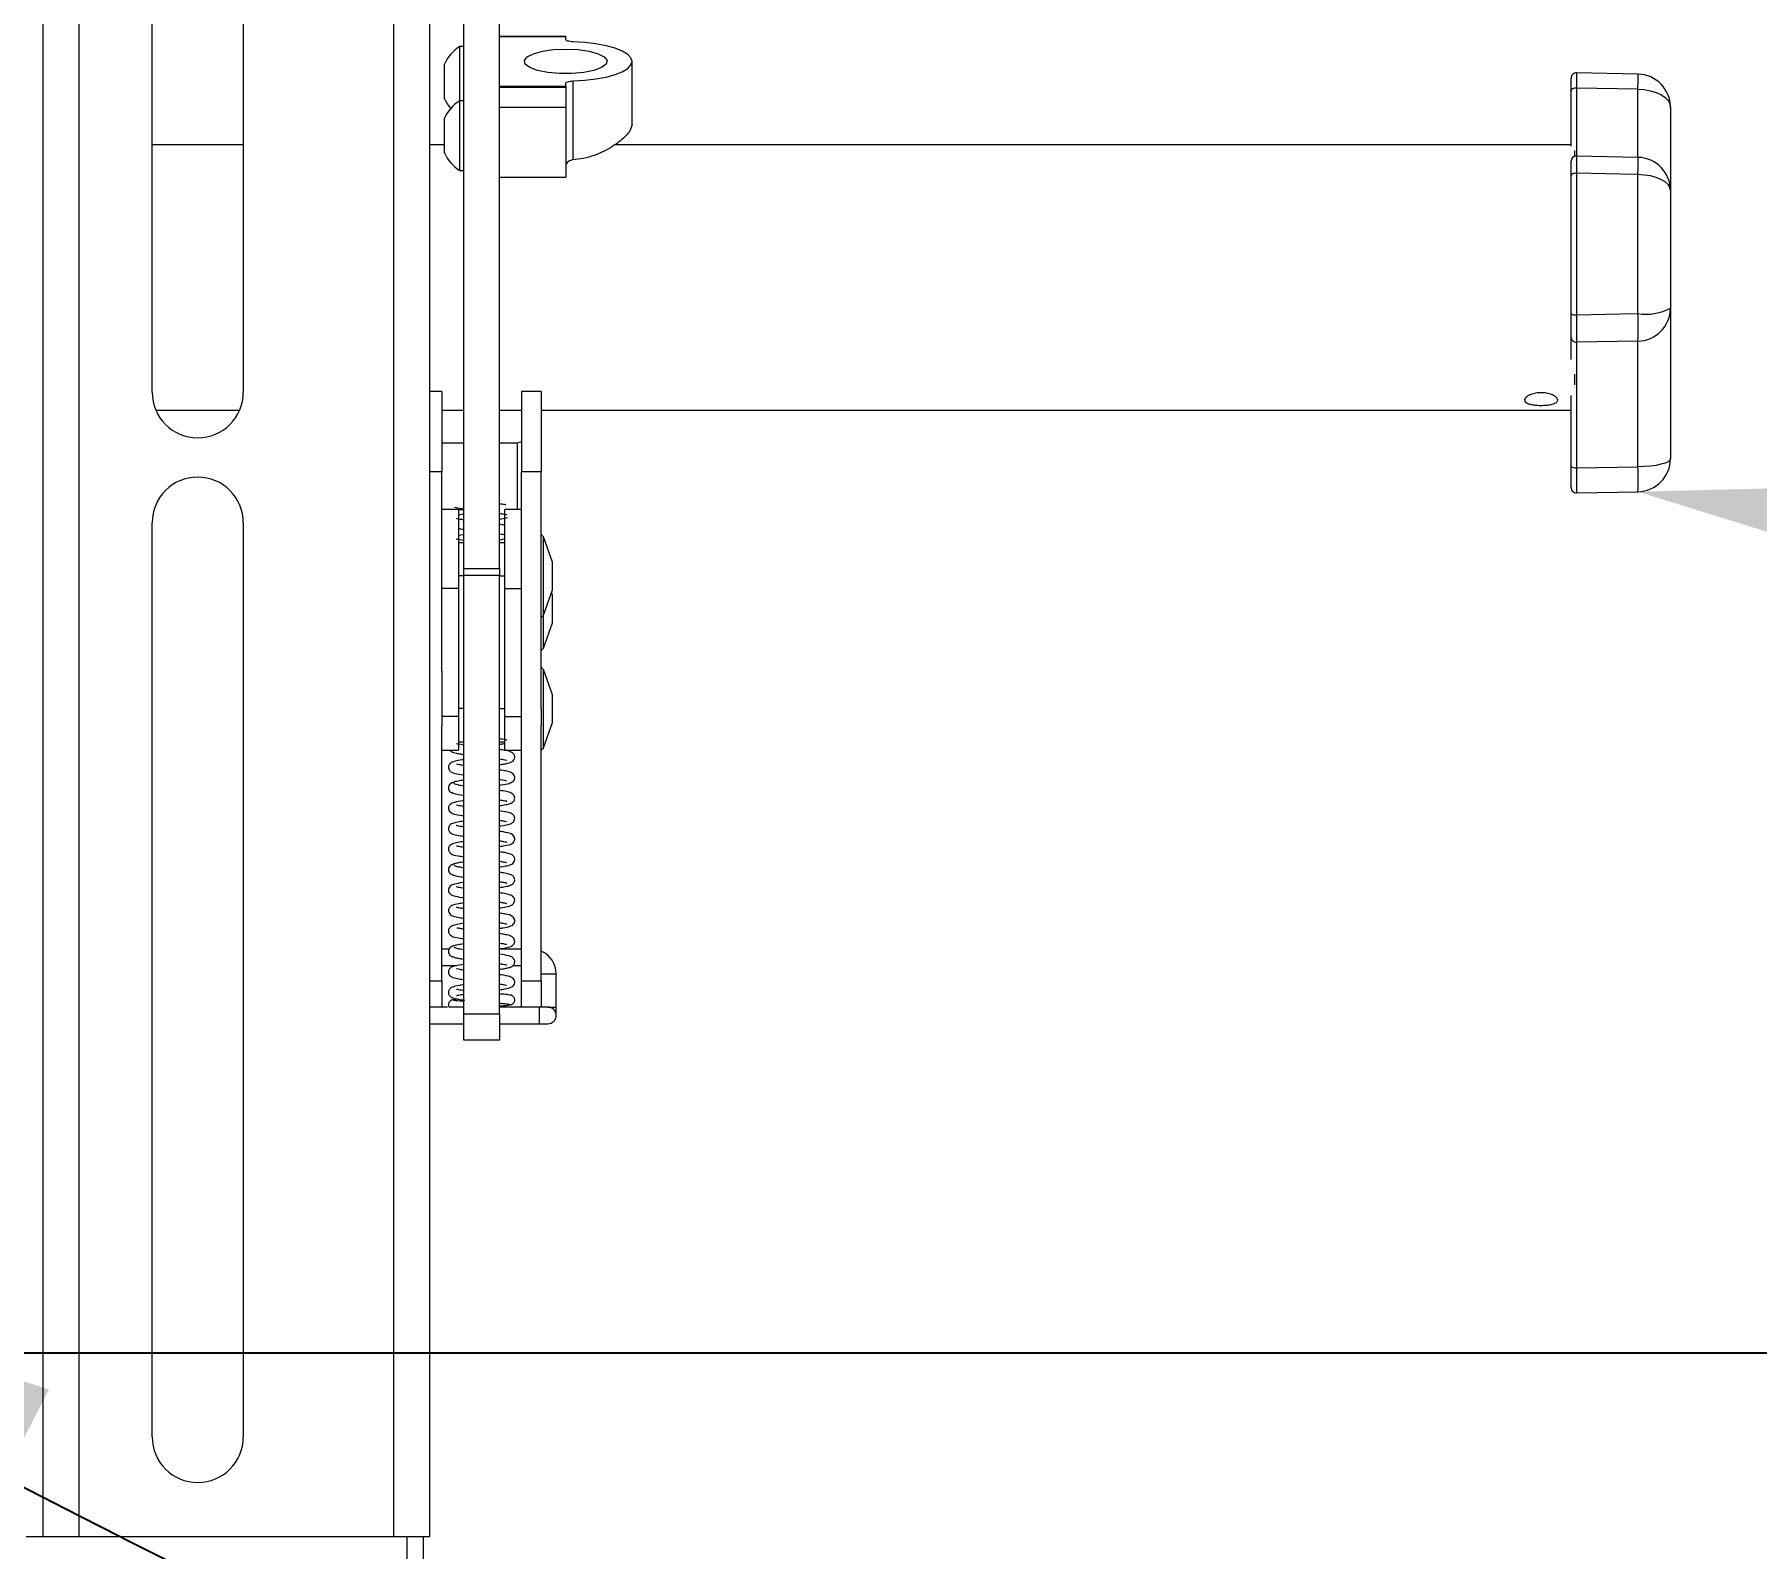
# Model space of a CAD drawing. Extents: x -382 to 1420, y -377 to 265.
# Drawn here: x 230.81 to 237.3, y -3.91 to 1.79 of the extents above; entities that cross this region are included whole.
import ezdxf
from ezdxf import colors
from ezdxf.entities.mleader import LeaderData, LeaderLine
from ezdxf.math import Vec2, Vec3

# ---------------------------------------------------------------- set-up
doc = ezdxf.new("R2010")
doc.units = 0
doc.header["$MEASUREMENT"] = 0
doc.layers.get('DEFPOINTS').update_dxf_attribs({"color": 255, "linetype": 'CONTINUOUS'})
for name, color, linetype in [('AV-Anno-Iden', 154, 'CONTINUOUS'), ('AV-Detl-Obje-Brkt', 202, 'CONTINUOUS'), ('AV-Detl-Obje-Mont', 232, 'CONTINUOUS'), ('AV-Elev-Dims', 14, 'CONTINUOUS')]:
    doc.layers.add(name, color=color, linetype=linetype)
doc.styles.get("Standard").update_dxf_attribs({"font": 'arial.ttf'})
doc.dimstyles.new('ARCH-24TO1', dxfattribs={"dimscale": 24, "dimtxt": 0.08, "dimasz": 0.09375, "dimexe": 0.09375, "dimexo": 0.09375, "dimgap": 0.0625, "dimtad": 0, "dimtih": 1, "dimtoh": 1, "dimdec": 3, "dimzin": 3, "dimdsep": 46, "dimlunit": 4, "dimtxsty": 'Standard', "dimcen": -0.0625, "dimclrd": 256, "dimclre": 256, "dimadec": 0, "dimazin": 0, "dimtfac": 1, "dimtdec": 3, "dimtmove": 0, "dimatfit": 3, "dimfxl": 1, "dimtfill": 1, "dimfrac": 1, "dimtolj": 1, "dimtzin": 0, "dimarcsym": 0})

# ---------------------------------------------------------------- blocks, each defined once
blk = doc.blocks.new('*D144')
at = {"layer": 'AV-Elev-Dims', "lineweight": -2, "transparency": 16777216}
for p, q in [((229.8693, -3.1721), (243.7221, -3.1721)), ((241.4721, -5.4221), (241.4721, -24.7016)), ((241.4721, -65.3743), (241.4721, -40.6522)), ((247.2541, -67.6243), (239.2221, -67.6243))]:
    blk.add_line(p, q, dxfattribs=at)
at = {"layer": 'AV-Elev-Dims', "transparency": 16777216}
for points in [[(241.0971, -5.4221), (241.8471, -5.4221), (241.4721, -3.1721)], [(241.0971, -65.3743), (241.8471, -65.3743), (241.4721, -67.6243)]]:
    blk.add_solid(points, dxfattribs=at)
at = {"layer": 'DEFPOINTS', "color": 0, "transparency": 16777216}
for p in [(227.6193, -3.1721), (241.4721, -67.6243), (249.5041, -67.6243)]:
    blk.add_point(p, dxfattribs=at)
at = {"layer": 'AV-Elev-Dims', "color": 0, "transparency": 16777216, "insert": (241.4721, -32.6769), "char_height": 1.92, "attachment_point": 5, "bg_fill": 3, "box_fill_scale": 1.25, "bg_fill_color": 256, "bg_fill_true_color": 13158600, "bg_fill_transparency": 0}
blk.add_mtext('\\A1;5\'-4{\\H1x;\\S1#2;}" A.F.F.\\PTO CENTER \\POF MOUNT\\PHOLE', dxfattribs=at)
blk = doc.blocks.new('A$C429A2651')
at = {"layer": 'AV-Detl-Obje-Brkt', "linetype": 'Continuous', "lineweight": 15}
for p, q in [((28.5715, 20.9101), (28.5715, 4.4204)), ((28.7073, 20.9101), (28.7073, 4.4204)), ((29.894, 4.4204), (29.894, 20.9101)), ((30.0298, 4.4204), (30.0298, 20.9101)), ((30.1574, 8.0661), (30.1574, 13.4628)), ((30.2918, 8.0661), (30.2918, 13.4628)), ((28.9835, 8.7307), (28.9835, 12.1734)), ((29.3271, 12.1734), (29.3271, 8.7307)), ((30.5417, 10.0707), (30.2918, 10.0707)), ((30.5417, 10.0693), (30.2918, 10.0693)), ((30.5417, 10.0707), (30.5417, 10.0693)), ((30.5417, 10.0591), (30.5417, 10.0693)), ((30.1574, 10.0321), (30.1424, 10.0321)), ((30.1424, 9.828), (30.1424, 10.0321)), ((30.0845, 9.8817), (30.0845, 9.9666)), ((30.7915, 9.7379), (30.7915, 9.9765)), ((30.0845, 9.8357), (30.0845, 9.8817)), ((30.2918, 9.8837), (30.5417, 9.8837)), ((30.5417, 9.878), (30.2918, 9.878)), ((30.5417, 9.8837), (30.5417, 9.8939)), ((30.5417, 9.8837), (30.5417, 9.878)), ((30.5417, 9.878), (30.5417, 9.803)), ((30.5684, 9.9027), (30.5684, 9.6052)), ((30.1574, 9.828), (30.1424, 9.828)), ((30.1424, 9.6971), (30.1424, 9.828)), ((30.5417, 9.803), (30.2918, 9.803)), ((30.5417, 9.803), (30.5417, 9.5409)), ((30.0845, 9.6971), (30.0845, 9.7626)), ((30.0845, 9.6316), (30.0845, 9.6971)), ((30.1424, 9.5662), (30.1424, 9.6971)), ((29.3271, 9.6627), (28.9835, 9.6627)), ((30.0845, 9.6627), (30.0298, 9.6627)), ((30.1424, 9.5662), (30.1574, 9.5662)), ((30.2918, 9.5409), (30.5417, 9.5409)), ((30.0747, 8.733), (30.0298, 8.733)), ((30.0747, 8.733), (30.0747, 8.4312)), ((30.4492, 8.733), (30.3745, 8.733)), ((30.3745, 8.733), (30.3745, 8.4312)), ((30.4492, 8.733), (30.4492, 8.4312)), ((28.9973, 8.6633), (29.3134, 8.6633)), ((30.0747, 8.6633), (30.1574, 8.6633)), ((30.2918, 8.6633), (30.3745, 8.6633)), ((30.1574, 8.5384), (30.0747, 8.5384)), ((30.3592, 8.5384), (30.2918, 8.5384)), ((30.3745, 8.544), (30.3592, 8.5384)), ((30.3592, 8.5384), (30.3592, 8.4135)), ((30.0747, 8.4312), (30.0298, 8.4312)), ((30.0747, 7.6799), (30.0747, 8.4312)), ((30.3592, 8.4135), (30.3592, 8.2886)), ((30.4492, 8.4312), (30.3745, 8.4312)), ((30.3745, 7.6799), (30.3745, 8.4312)), ((30.4492, 7.539), (30.4492, 8.4312)), ((28.9835, 4.7961), (28.9835, 8.2389)), ((29.3271, 8.2389), (29.3271, 4.7961)), ((30.1372, 8.2886), (30.0747, 8.2886)), ((30.1372, 8.2886), (30.1574, 8.2886)), ((30.1372, 8.2886), (30.1372, 7.9919)), ((30.1574, 8.2713), (30.1372, 8.2681)), ((30.3745, 8.2886), (30.3121, 8.2886)), ((30.3121, 7.9919), (30.3121, 8.2886)), ((30.1574, 8.194), (30.1372, 8.191)), ((30.4575, 8.1863), (30.4492, 8.1946)), ((30.4922, 8.091), (30.4575, 8.1863)), ((30.4575, 7.8911), (30.4575, 8.1863)), ((30.1574, 8.1637), (30.1372, 8.1637)), ((30.3121, 8.1637), (30.2918, 8.1637)), ((30.1574, 8.0661), (30.2918, 8.0661)), ((30.1574, 8.0401), (30.1574, 8.0661)), ((30.2918, 8.0661), (30.2918, 8.0401)), ((30.4922, 7.9865), (30.4922, 8.091)), ((30.1372, 7.9919), (30.0747, 7.9919)), ((30.1574, 8.0387), (30.1372, 8.0387)), ((30.1372, 7.9919), (30.1372, 7.5098)), ((30.2918, 8.0401), (30.1574, 8.0401)), ((30.1574, 6.3888), (30.1574, 8.0401)), ((30.2918, 6.3888), (30.2918, 8.0401)), ((30.2918, 8.0387), (30.3121, 8.0387)), ((30.3121, 7.9919), (30.3745, 7.9919)), ((30.3121, 7.5098), (30.3121, 7.9919)), ((30.4575, 7.8911), (30.4922, 7.9865)), ((30.4922, 7.966), (30.4884, 7.9763)), ((30.4922, 7.8616), (30.4922, 7.966)), ((30.4492, 7.8828), (30.4575, 7.8911)), ((30.4575, 7.7662), (30.4575, 7.8911)), ((30.4575, 7.7662), (30.4922, 7.8616)), ((30.4492, 7.7579), (30.4575, 7.7662)), ((30.0747, 7.6799), (30.0747, 7.5098)), ((30.3745, 7.5098), (30.3745, 7.6799)), ((30.4575, 7.6867), (30.4492, 7.6949)), ((30.4922, 7.5913), (30.4575, 7.6867)), ((30.4575, 7.3914), (30.4575, 7.6867)), ((30.4922, 7.4868), (30.4922, 7.5913)), ((30.1574, 7.539), (30.1372, 7.539)), ((30.2918, 7.539), (30.3121, 7.539)), ((30.4492, 7.539), (30.4492, 7.4757)), ((30.1372, 7.5098), (30.0747, 7.5098)), ((30.0747, 7.5098), (30.0747, 7.4745)), ((30.0747, 6.5137), (30.0747, 7.4745)), ((30.1372, 7.5098), (30.1372, 7.3829)), ((30.3121, 7.5098), (30.3745, 7.5098)), ((30.3121, 7.3829), (30.3121, 7.5098)), ((30.3745, 7.4745), (30.3745, 7.5098)), ((30.3745, 6.5137), (30.3745, 7.4745)), ((30.4492, 6.5137), (30.4492, 7.4757)), ((30.4575, 7.3914), (30.4922, 7.4868)), ((30.1372, 7.4141), (30.1574, 7.4141)), ((30.2918, 7.4141), (30.3121, 7.4141)), ((30.0747, 7.3829), (30.1372, 7.3829)), ((30.3121, 7.3829), (30.3745, 7.3829)), ((30.4492, 7.3831), (30.4575, 7.3914)), ((30.1028, 6.6334), (30.0747, 6.6334)), ((30.3745, 6.6334), (30.2918, 6.6334)), ((30.0747, 6.5709), (30.132, 6.5709)), ((30.3424, 6.5709), (30.3745, 6.5709)), ((30.0298, 6.5137), (30.0747, 6.5137)), ((30.0747, 6.5137), (30.0747, 6.4147)), ((30.3745, 6.5137), (30.4492, 6.5137)), ((30.3745, 6.4147), (30.3745, 6.5137)), ((30.4492, 6.5397), (30.4745, 6.5397)), ((30.4492, 6.5137), (30.4492, 6.4147)), ((30.4745, 6.5397), (30.5057, 6.5397)), ((30.5057, 6.4147), (30.5057, 6.5397)), ((30.0747, 6.4147), (30.0298, 6.4147)), ((30.0958, 6.4147), (30.0747, 6.4147)), ((30.1574, 6.3888), (30.2918, 6.3888)), ((30.1574, 6.2898), (30.1574, 6.3888)), ((30.3745, 6.4147), (30.2918, 6.4147)), ((30.2918, 6.3888), (30.2918, 6.2898)), ((30.4492, 6.4147), (30.3745, 6.4147)), ((30.4432, 6.3523), (30.4432, 6.4147)), ((30.4745, 6.4147), (30.4492, 6.4147)), ((30.4745, 6.4147), (30.5057, 6.4147)), ((30.5057, 6.3835), (30.5057, 6.4147)), ((30.0298, 6.3523), (30.1574, 6.3523)), ((30.2918, 6.3523), (30.4432, 6.3523)), ((30.4432, 6.3523), (30.4745, 6.3523)), ((30.2918, 6.2898), (30.1574, 6.2898)), ((28.509, 4.4204), (28.5715, 4.4204)), ((28.5715, 4.4204), (28.7073, 4.4204)), ((28.7073, 4.4204), (29.894, 4.4204)), ((29.894, 4.4204), (30.0298, 4.4204)), ((29.9435, 4.4204), (29.9435, 1.2055)), ((30.006, 1.2055), (30.006, 4.4204))]:
    blk.add_line(p, q, dxfattribs=at)
at = {"layer": 'AV-Detl-Obje-Brkt', "linetype": 'Continuous', "lineweight": 15, "flags": 128}
for points in [[(30.5684, 10.0503), (30.5631, 10.0506), (30.558, 10.0512), (30.5534, 10.0521), (30.5493, 10.0532), (30.5461, 10.0545), (30.5437, 10.0559), (30.5422, 10.0575), (30.5417, 10.0591)], [(30.5417, 10.0229), (30.5877, 10.0208), (30.6296, 10.0148), (30.6638, 10.0054), (30.687, 9.9934), (30.6974, 9.98), (30.6939, 9.9662), (30.6769, 9.9533), (30.6479, 9.9425), (30.6094, 9.9347), (30.5649, 9.9306), (30.5184, 9.9306), (30.4739, 9.9347), (30.4355, 9.9425), (30.4064, 9.9533), (30.3894, 9.9662), (30.386, 9.98), (30.3963, 9.9934), (30.4196, 10.0054), (30.4537, 10.0148), (30.4956, 10.0208), (30.5417, 10.0229)], [(30.7915, 9.9765), (30.7873, 9.99), (30.775, 10.003), (30.7548, 10.0152), (30.7276, 10.0261), (30.6941, 10.0353), (30.6555, 10.0426), (30.6132, 10.0476), (30.5684, 10.0503)], [(30.5684, 9.9027), (30.6132, 9.9054), (30.6555, 9.9104), (30.6941, 9.9177), (30.7276, 9.9269), (30.7548, 9.9378), (30.775, 9.9499), (30.7873, 9.963), (30.7915, 9.9765)], [(30.5417, 9.8939), (30.5422, 9.8955), (30.5437, 9.897), (30.5461, 9.8985), (30.5493, 9.8998), (30.5534, 9.9009), (30.558, 9.9018), (30.5631, 9.9024), (30.5684, 9.9027)]]:
    blk.add_lwpolyline(points, dxfattribs=at)
at = {"layer": 'AV-Detl-Obje-Brkt', "linetype": 'Continuous', "lineweight": 15}
for centre, radius, start, end in [((30.2243, 9.9012), 0.1544, 122.03046, 154.92001), ((30.2243, 9.9012), 0.1544, 205.07999, 221.35921), ((30.2243, 9.6971), 0.1544, 122.03046, 154.92001), ((30.2243, 9.6971), 0.1544, 205.07999, 237.96954), ((29.1553, 8.7307), 0.1718, 180, 0), ((29.1553, 8.2389), 0.1718, 0, 180), ((30.412, 6.5397), 0.0937, 0, 66.62172), ((30.4745, 6.3835), 0.0312, 270, 90), ((29.1553, 4.7961), 0.1718, 180, 0)]:
    blk.add_arc(centre, radius, start, end, dxfattribs=at)
for points, knots in [([(30.7915, 9.7379), (30.789, 9.7289), (30.7841, 9.7109), (30.7459, 9.6736), (30.6878, 9.6364), (30.6239, 9.6122), (30.5816, 9.6069), (30.5684, 9.6052)], [0, 0, 0, 0, 0.213762, 0.42707, 0.652265, 0.892242, 1, 1, 1, 1]), ([(30.5684, 9.6052), (30.5654, 9.6047), (30.5592, 9.6037), (30.5514, 9.5995), (30.5468, 9.595), (30.545, 9.592), (30.5445, 9.5912)], [0, 0, 0, 0, 0.291024, 0.581402, 0.88855, 1, 1, 1, 1]), ([(30.3154, 8.3059), (30.3152, 8.306), (30.3101, 8.3075), (30.3019, 8.3085), (30.2927, 8.3097), (30.2918, 8.3098)], [0, 0, 0, 0, 0.042551, 0.902723, 1, 1, 1, 1]), ([(30.1226, 8.2979), (30.1306, 8.2959), (30.1403, 8.2934), (30.1549, 8.2914), (30.1574, 8.2911)], [0, 0, 0, 0, 0.82726, 1, 1, 1, 1]), ([(30.1574, 8.2494), (30.1522, 8.2502), (30.1418, 8.2519), (30.1331, 8.2536), (30.129, 8.2553), (30.1297, 8.2546), (30.1297, 8.2545)], [0, 0, 0, 0, 0.340241, 0.686109, 0.97012, 1, 1, 1, 1]), ([(30.2918, 8.2744), (30.2966, 8.2737), (30.3073, 8.2721), (30.3172, 8.2697), (30.3189, 8.2694), (30.3196, 8.2693)], [0, 0, 0, 0, 0.311943, 0.705689, 1, 1, 1, 1]), ([(30.2918, 8.2526), (30.2946, 8.2529), (30.3073, 8.2546), (30.3154, 8.2567), (30.3218, 8.2583)], [0, 0, 0, 0, 0.218683, 1, 1, 1, 1]), ([(30.1574, 8.1723), (30.1569, 8.1724), (30.1471, 8.1738), (30.1374, 8.1755), (30.1305, 8.1776), (30.1308, 8.177), (30.1308, 8.1768)], [0, 0, 0, 0, 0.028806, 0.609536, 0.867403, 1, 1, 1, 1]), ([(30.1372, 8.2176), (30.1425, 8.2164), (30.1482, 8.2152), (30.1569, 8.214), (30.1574, 8.214)], [0, 0, 0, 0, 0.942095, 1, 1, 1, 1]), ([(30.3121, 8.2295), (30.3111, 8.2297), (30.3059, 8.2307), (30.2992, 8.2318), (30.2921, 8.2327), (30.2918, 8.2328)], [0, 0, 0, 0, 0.17621, 0.966962, 1, 1, 1, 1]), ([(30.2918, 8.1973), (30.296, 8.1967), (30.304, 8.1955), (30.3094, 8.1943), (30.3121, 8.1937)], [0, 0, 0, 0, 0.519506, 1, 1, 1, 1]), ([(30.2918, 8.1755), (30.296, 8.1761), (30.304, 8.1772), (30.3094, 8.1783), (30.3121, 8.1788)], [0, 0, 0, 0, 0.521344, 1, 1, 1, 1]), ([(30.1574, 7.4017), (30.1535, 7.4022), (30.1439, 7.4037), (30.1347, 7.4055), (30.13, 7.4069), (30.1298, 7.4067), (30.1297, 7.4067)], [0, 0, 0, 0, 0.2421512, 0.6016406, 0.9085303, 1, 1, 1, 1]), ([(30.2918, 7.4266), (30.2958, 7.426), (30.3054, 7.4245), (30.3146, 7.4227), (30.3193, 7.4214), (30.3194, 7.4216), (30.3194, 7.4216)], [0, 0, 0, 0, 0.247351, 0.60627, 0.912654, 1, 1, 1, 1]), ([(30.2918, 7.4047), (30.2985, 7.4056), (30.3062, 7.4066), (30.3113, 7.4079), (30.3121, 7.4081)], [0, 0, 0, 0, 0.860367, 1, 1, 1, 1]), ([(30.1574, 7.3464), (30.1551, 7.3461), (30.1416, 7.3442), (30.1246, 7.341), (30.1087, 7.3359), (30.1014, 7.3264), (30.0993, 7.3196), (30.1001, 7.3119), (30.1079, 7.2991), (30.1259, 7.2945), (30.1428, 7.2911), (30.1565, 7.2893), (30.1574, 7.2891)], [0, 0, 0, 0, 0.037753, 0.218278, 0.39161, 0.442489, 0.494454, 0.546567, 0.596896, 0.782774, 0.984751, 1, 1, 1, 1]), ([(30.104, 7.3829), (30.1061, 7.3809), (30.1135, 7.3739), (30.1261, 7.3717), (30.1424, 7.3684), (30.1531, 7.3668), (30.1574, 7.3662)], [0, 0, 0, 0, 0.162347, 0.57563, 0.829461, 1, 1, 1, 1]), ([(30.2918, 7.3277), (30.2965, 7.3284), (30.3083, 7.33), (30.3267, 7.3338), (30.3409, 7.338), (30.3485, 7.3484), (30.3498, 7.356), (30.3488, 7.3632), (30.3446, 7.3699), (30.3344, 7.3771), (30.3206, 7.3802), (30.3038, 7.3833), (30.294, 7.3846), (30.2918, 7.3849)], [0, 0, 0, 0, 0.0781, 0.196284, 0.393199, 0.466901, 0.496676, 0.524648, 0.58448, 0.653506, 0.844248, 0.966266, 1, 1, 1, 1]), ([(30.2918, 7.3496), (30.2921, 7.3495), (30.2986, 7.3486), (30.3072, 7.347), (30.3151, 7.3455), (30.3188, 7.3444), (30.3189, 7.3445), (30.3189, 7.3446)], [0, 0, 0, 0, 0.0162179, 0.4082786, 0.7417556, 0.8897331, 1, 1, 1, 1]), ([(30.1574, 7.2694), (30.1499, 7.2682), (30.134, 7.2658), (30.1175, 7.262), (30.1146, 7.2593), (30.1131, 7.2579)], [0, 0, 0, 0, 0.300587, 0.637939, 1, 1, 1, 1]), ([(30.1574, 7.3245), (30.1513, 7.3255), (30.14, 7.3272), (30.1314, 7.3295), (30.131, 7.3292), (30.1308, 7.3291)], [0, 0, 0, 0, 0.428809, 0.799705, 1, 1, 1, 1]), ([(30.2918, 7.2506), (30.2938, 7.2509), (30.3094, 7.253), (30.3267, 7.2566), (30.3406, 7.2613), (30.3472, 7.2696), (30.3493, 7.2748), (30.3498, 7.2811), (30.3478, 7.2883), (30.3429, 7.2943), (30.3334, 7.3001), (30.3224, 7.3027), (30.3056, 7.306), (30.2945, 7.3075), (30.2918, 7.3078)], [0, 0, 0, 0, 0.030663, 0.248364, 0.405829, 0.440289, 0.475985, 0.51301, 0.547455, 0.600991, 0.647698, 0.824906, 0.9575, 1, 1, 1, 1]), ([(30.2918, 7.2725), (30.2938, 7.2722), (30.3008, 7.2712), (30.3092, 7.2697), (30.3171, 7.2678), (30.3179, 7.2679), (30.3183, 7.268)], [0, 0, 0, 0, 0.129196, 0.444225, 0.725636, 1, 1, 1, 1]), ([(30.121, 7.2616), (30.1183, 7.2611), (30.1127, 7.26), (30.1047, 7.2548), (30.1004, 7.2475), (30.0995, 7.241), (30.1002, 7.2347), (30.1036, 7.2283), (30.1109, 7.2221), (30.1169, 7.2208), (30.1206, 7.22)], [0, 0, 0, 0, 0.129807, 0.271078, 0.420769, 0.496096, 0.569304, 0.703689, 0.819353, 1, 1, 1, 1]), ([(30.1126, 7.2242), (30.113, 7.2232), (30.1139, 7.2214), (30.1236, 7.2179), (30.1377, 7.2148), (30.1537, 7.2127), (30.1574, 7.2122)], [0, 0, 0, 0, 0.233518, 0.457366, 0.874831, 1, 1, 1, 1]), ([(30.1574, 7.2475), (30.1554, 7.2478), (30.1463, 7.2491), (30.1345, 7.2514), (30.1232, 7.2546), (30.1223, 7.2567), (30.1219, 7.2578)], [0, 0, 0, 0, 0.085119, 0.376156, 0.682171, 1, 1, 1, 1]), ([(30.2918, 7.1736), (30.3002, 7.1748), (30.3161, 7.1772), (30.3325, 7.1812), (30.3437, 7.1868), (30.3487, 7.1956), (30.3499, 7.2018), (30.3487, 7.2088), (30.3419, 7.2196), (30.3264, 7.2249), (30.3116, 7.2279), (30.2967, 7.2301), (30.2918, 7.2308)], [0, 0, 0, 0, 0.1478467, 0.2802302, 0.4228786, 0.4639492, 0.5080596, 0.5545531, 0.5994332, 0.7502731, 0.9182085, 1, 1, 1, 1]), ([(30.1574, 7.1923), (30.1563, 7.1921), (30.1419, 7.1902), (30.1238, 7.1867), (30.1082, 7.1813), (30.1014, 7.1725), (30.0997, 7.1666), (30.0996, 7.16), (30.1022, 7.1531), (30.1101, 7.1451), (30.1236, 7.1408), (30.1407, 7.1373), (30.1556, 7.1353), (30.1574, 7.135)], [0, 0, 0, 0, 0.0181751, 0.227713, 0.3924247, 0.4566751, 0.4840199, 0.5087597, 0.5594162, 0.6148647, 0.7626802, 0.9707331, 1, 1, 1, 1]), ([(30.1574, 7.1704), (30.1555, 7.1707), (30.1486, 7.1717), (30.1404, 7.1732), (30.1323, 7.1751), (30.1311, 7.1752), (30.1306, 7.1753)], [0, 0, 0, 0, 0.12728, 0.461572, 0.749349, 1, 1, 1, 1]), ([(30.2918, 7.1954), (30.2923, 7.1953), (30.2989, 7.1944), (30.3079, 7.1927), (30.3163, 7.1912), (30.3197, 7.1898), (30.3192, 7.1905), (30.3191, 7.1905)], [0, 0, 0, 0, 0.030421, 0.389603, 0.703312, 0.972183, 1, 1, 1, 1]), ([(30.2918, 7.0965), (30.2938, 7.0967), (30.3072, 7.0986), (30.3242, 7.1021), (30.3374, 7.1054), (30.3463, 7.1139), (30.3496, 7.1211), (30.3496, 7.1287), (30.3468, 7.1359), (30.3413, 7.1415), (30.3318, 7.1463), (30.3185, 7.1497), (30.3005, 7.1523), (30.2918, 7.1536)], [0, 0, 0, 0, 0.032634, 0.216421, 0.371234, 0.416305, 0.466946, 0.515783, 0.557597, 0.622405, 0.688352, 0.849815, 1, 1, 1, 1]), ([(30.1574, 7.115), (30.1495, 7.1139), (30.1316, 7.1113), (30.1183, 7.108), (30.1091, 7.1036), (30.1038, 7.0987), (30.1004, 7.093), (30.0993, 7.0858), (30.1011, 7.0779), (30.1086, 7.0687), (30.1214, 7.0643), (30.138, 7.0607), (30.1531, 7.0586), (30.1574, 7.0579)], [0, 0, 0, 0, 0.13061, 0.29855, 0.372271, 0.411014, 0.452739, 0.496548, 0.536645, 0.603269, 0.743709, 0.927012, 1, 1, 1, 1]), ([(30.1574, 7.0933), (30.1529, 7.094), (30.1436, 7.0955), (30.1346, 7.0973), (30.1302, 7.0985), (30.1296, 7.0986), (30.1294, 7.0986)], [0, 0, 0, 0, 0.300919, 0.613375, 0.884408, 1, 1, 1, 1]), ([(30.2918, 7.1184), (30.292, 7.1183), (30.2982, 7.1175), (30.3068, 7.1159), (30.3156, 7.1143), (30.3194, 7.1129), (30.3189, 7.1137), (30.3188, 7.1138)], [0, 0, 0, 0, 0.007435, 0.359301, 0.669862, 0.939826, 1, 1, 1, 1]), ([(30.2918, 7.0194), (30.2968, 7.0201), (30.3131, 7.0225), (30.3314, 7.0267), (30.3434, 7.032), (30.3485, 7.0413), (30.3497, 7.0465), (30.3493, 7.0522), (30.347, 7.0584), (30.3368, 7.0694), (30.3223, 7.0715), (30.303, 7.0751), (30.2941, 7.0763), (30.2918, 7.0767)], [0, 0, 0, 0, 0.085153, 0.275657, 0.428579, 0.460914, 0.491602, 0.521411, 0.551211, 0.611952, 0.856873, 0.963323, 1, 1, 1, 1]), ([(30.1574, 7.038), (30.154, 7.0376), (30.1402, 7.0358), (30.1252, 7.0326), (30.1093, 7.0281), (30.1005, 7.0173), (30.0994, 7.0091), (30.1009, 7.001), (30.1133, 6.9869), (30.1284, 6.9855), (30.1502, 6.9821), (30.1574, 6.981)], [0, 0, 0, 0, 0.05279, 0.215362, 0.365941, 0.457573, 0.503611, 0.547593, 0.628338, 0.877369, 1, 1, 1, 1]), ([(30.1574, 7.0162), (30.1569, 7.0163), (30.1499, 7.0173), (30.1409, 7.0189), (30.132, 7.021), (30.1311, 7.0209), (30.1307, 7.0208)], [0, 0, 0, 0, 0.028235, 0.418766, 0.75516, 1, 1, 1, 1]), ([(30.2918, 7.0412), (30.2934, 7.041), (30.3003, 7.04), (30.3087, 7.0385), (30.317, 7.0366), (30.3186, 7.0363), (30.3193, 7.0361)], [0, 0, 0, 0, 0.101097, 0.44394, 0.743171, 1, 1, 1, 1]), ([(30.1207, 6.9532), (30.1181, 6.9527), (30.1125, 6.9516), (30.1047, 6.9464), (30.1004, 6.9392), (30.0995, 6.9326), (30.1002, 6.9264), (30.1036, 6.9199), (30.111, 6.9138), (30.1171, 6.9124), (30.1208, 6.9116)], [0, 0, 0, 0, 0.127763, 0.267597, 0.416503, 0.491671, 0.564853, 0.699535, 0.815993, 1, 1, 1, 1]), ([(30.1574, 6.961), (30.1541, 6.9606), (30.1431, 6.959), (30.1287, 6.9563), (30.1155, 6.9529), (30.1138, 6.9505), (30.1128, 6.9493)], [0, 0, 0, 0, 0.117801, 0.393362, 0.687347, 1, 1, 1, 1]), ([(30.1574, 6.9392), (30.156, 6.9394), (30.1474, 6.9406), (30.1357, 6.9429), (30.1237, 6.946), (30.1223, 6.9482), (30.1215, 6.9493)], [0, 0, 0, 0, 0.06102, 0.358484, 0.67163, 1, 1, 1, 1]), ([(30.2918, 6.9425), (30.3001, 6.9437), (30.3186, 6.9464), (30.3324, 6.9499), (30.3423, 6.9553), (30.3471, 6.9608), (30.3493, 6.9668), (30.3499, 6.9737), (30.3473, 6.981), (30.3421, 6.9866), (30.3338, 6.9915), (30.3224, 6.9945), (30.3063, 6.9975), (30.2956, 6.999), (30.2918, 6.9996)], [0, 0, 0, 0, 0.140528, 0.311507, 0.381675, 0.444464, 0.474465, 0.503736, 0.557385, 0.604428, 0.657986, 0.824123, 0.937439, 1, 1, 1, 1]), ([(30.2918, 6.9642), (30.294, 6.9639), (30.3043, 6.9623), (30.314, 6.9605), (30.3188, 6.9589), (30.3185, 6.9595), (30.3184, 6.9597)], [0, 0, 0, 0, 0.143123, 0.671306, 0.922099, 1, 1, 1, 1]), ([(30.1574, 6.884), (30.1563, 6.8838), (30.142, 6.8819), (30.1242, 6.8785), (30.1089, 6.8734), (30.1019, 6.8651), (30.1, 6.8595), (30.0995, 6.8547), (30.1002, 6.8503), (30.1023, 6.8451), (30.1091, 6.8373), (30.1222, 6.8329), (30.1392, 6.8293), (30.1548, 6.8271), (30.1574, 6.8267)], [0, 0, 0, 0, 0.017855, 0.226695, 0.386733, 0.449627, 0.476996, 0.501901, 0.526399, 0.55178, 0.605654, 0.74911, 0.957343, 1, 1, 1, 1]), ([(30.1129, 6.9155), (30.1135, 6.9145), (30.1147, 6.9127), (30.1251, 6.9093), (30.139, 6.9063), (30.1544, 6.9043), (30.1574, 6.9038)], [0, 0, 0, 0, 0.2387093, 0.467695, 0.8950386, 1, 1, 1, 1]), ([(30.2918, 6.8653), (30.2996, 6.8664), (30.3151, 6.8687), (30.3318, 6.8727), (30.3435, 6.8783), (30.3487, 6.8873), (30.3499, 6.8936), (30.3487, 6.9007), (30.3419, 6.9113), (30.3267, 6.9166), (30.3121, 6.9195), (30.2971, 6.9217), (30.2918, 6.9225)], [0, 0, 0, 0, 0.135487, 0.269288, 0.420207, 0.462778, 0.507635, 0.554096, 0.598462, 0.74633, 0.910763, 1, 1, 1, 1]), ([(30.2918, 6.8871), (30.2928, 6.887), (30.2998, 6.886), (30.3088, 6.8843), (30.3168, 6.8827), (30.32, 6.8814), (30.3194, 6.882), (30.3194, 6.8821)], [0, 0, 0, 0, 0.0587548, 0.4144469, 0.7212381, 0.9802543, 1, 1, 1, 1]), ([(30.1574, 6.8621), (30.1559, 6.8623), (30.1452, 6.8639), (30.1352, 6.8657), (30.1302, 6.8675), (30.1305, 6.867), (30.1305, 6.867)], [0, 0, 0, 0, 0.096618, 0.70817, 0.980058, 1, 1, 1, 1]), ([(30.2918, 6.7882), (30.2935, 6.7884), (30.3064, 6.7902), (30.3233, 6.7936), (30.3371, 6.797), (30.3464, 6.8057), (30.3497, 6.8133), (30.3495, 6.8209), (30.3452, 6.831), (30.3334, 6.8377), (30.3185, 6.8413), (30.3006, 6.844), (30.2918, 6.8454)], [0, 0, 0, 0, 0.026991, 0.20884, 0.365531, 0.413466, 0.467618, 0.518296, 0.56077, 0.689434, 0.848343, 1, 1, 1, 1]), ([(30.1574, 6.8067), (30.1503, 6.8057), (30.1326, 6.8033), (30.1188, 6.7998), (30.109, 6.7954), (30.1024, 6.7894), (30.0995, 6.781), (30.0998, 6.7724), (30.1064, 6.7617), (30.1191, 6.7566), (30.1357, 6.7528), (30.1517, 6.7505), (30.1574, 6.7496)], [0, 0, 0, 0, 0.116425, 0.2898041, 0.3634075, 0.4366659, 0.4762135, 0.5153302, 0.5835982, 0.7198671, 0.8999682, 1, 1, 1, 1]), ([(30.1574, 6.785), (30.153, 6.7857), (30.1439, 6.7871), (30.1351, 6.7889), (30.1303, 6.7902), (30.1296, 6.7903), (30.1294, 6.7904)], [0, 0, 0, 0, 0.292249, 0.607105, 0.879936, 1, 1, 1, 1]), ([(30.2918, 6.8101), (30.2968, 6.8093), (30.3066, 6.8077), (30.3149, 6.8062), (30.3187, 6.8049), (30.3183, 6.8057), (30.3182, 6.8058)], [0, 0, 0, 0, 0.342956, 0.66982, 0.954984, 1, 1, 1, 1]), ([(30.2918, 6.7111), (30.2968, 6.7118), (30.3127, 6.7141), (30.3307, 6.7183), (30.3424, 6.7229), (30.3483, 6.7321), (30.3498, 6.7381), (30.3493, 6.7442), (30.3467, 6.7506), (30.3362, 6.7612), (30.3216, 6.7633), (30.3025, 6.7669), (30.2939, 6.7681), (30.2918, 6.7684)], [0, 0, 0, 0, 0.0840028, 0.2709193, 0.4208163, 0.4549452, 0.4891884, 0.5230805, 0.5556258, 0.6181343, 0.8624609, 0.9667685, 1, 1, 1, 1]), ([(30.1574, 6.7299), (30.1557, 6.7296), (30.1434, 6.7279), (30.1274, 6.7248), (30.1122, 6.7212), (30.1018, 6.7115), (30.0994, 6.7027), (30.1001, 6.6947), (30.1101, 6.6801), (30.1264, 6.6777), (30.1484, 6.6741), (30.1574, 6.6726)], [0, 0, 0, 0, 0.027899, 0.198856, 0.344711, 0.434286, 0.482601, 0.527414, 0.603574, 0.838662, 1, 1, 1, 1]), ([(30.1574, 6.708), (30.1568, 6.7081), (30.1496, 6.7091), (30.1407, 6.7107), (30.1321, 6.7127), (30.1314, 6.7124), (30.131, 6.7123)], [0, 0, 0, 0, 0.03898, 0.428247, 0.767, 1, 1, 1, 1]), ([(30.2918, 6.733), (30.2922, 6.7329), (30.2982, 6.7321), (30.3065, 6.7306), (30.3151, 6.7289), (30.3196, 6.7275), (30.3195, 6.7278), (30.3195, 6.7278)], [0, 0, 0, 0, 0.020121, 0.366596, 0.670928, 0.93429, 1, 1, 1, 1]), ([(30.2918, 6.6342), (30.2994, 6.6353), (30.3174, 6.6378), (30.3331, 6.6417), (30.3446, 6.648), (30.3486, 6.6564), (30.3499, 6.6621), (30.3487, 6.6703), (30.344, 6.6767), (30.3348, 6.6831), (30.3228, 6.686), (30.3063, 6.6892), (30.2955, 6.6908), (30.2918, 6.6913)], [0, 0, 0, 0, 0.1263159, 0.2985494, 0.4311953, 0.4591475, 0.485217, 0.5348586, 0.5872704, 0.6474117, 0.8227444, 0.9395586, 1, 1, 1, 1]), ([(30.1206, 6.6449), (30.1179, 6.6443), (30.1124, 6.6433), (30.1046, 6.638), (30.1004, 6.6308), (30.0995, 6.6243), (30.1003, 6.618), (30.1037, 6.6115), (30.1112, 6.6054), (30.1173, 6.604), (30.1211, 6.6032)], [0, 0, 0, 0, 0.1257426, 0.2641265, 0.4120586, 0.4869156, 0.5599281, 0.6947855, 0.8121417, 1, 1, 1, 1]), ([(30.1574, 6.6527), (30.1533, 6.6522), (30.1415, 6.6505), (30.1269, 6.6477), (30.1145, 6.6442), (30.1132, 6.6418), (30.1125, 6.6406)], [0, 0, 0, 0, 0.1454551, 0.4125303, 0.6972485, 1, 1, 1, 1]), ([(30.1574, 6.6309), (30.1534, 6.6315), (30.1437, 6.633), (30.1324, 6.6354), (30.1234, 6.638), (30.122, 6.6398), (30.1213, 6.6407)], [0, 0, 0, 0, 0.185254, 0.447158, 0.718801, 1, 1, 1, 1]), ([(30.2918, 6.6559), (30.2924, 6.6558), (30.3023, 6.6544), (30.312, 6.6527), (30.3187, 6.6506), (30.3185, 6.6512), (30.3184, 6.6514)], [0, 0, 0, 0, 0.0342335, 0.6168989, 0.8756246, 1, 1, 1, 1]), ([(30.1574, 6.5757), (30.1546, 6.5753), (30.1381, 6.573), (30.1204, 6.5694), (30.1063, 6.5635), (30.1011, 6.5546), (30.0997, 6.55), (30.0996, 6.5448), (30.1012, 6.5386), (30.1057, 6.5324), (30.1159, 6.526), (30.1304, 6.5228), (30.1473, 6.5198), (30.1565, 6.5185), (30.1574, 6.5184)], [0, 0, 0, 0, 0.045527, 0.264828, 0.421779, 0.453285, 0.482203, 0.509047, 0.536217, 0.593295, 0.660444, 0.857447, 0.985574, 1, 1, 1, 1]), ([(30.1132, 6.6068), (30.1142, 6.6058), (30.116, 6.6038), (30.1257, 6.6009), (30.1398, 6.5982), (30.1502, 6.5964), (30.1572, 6.5955), (30.1574, 6.5955)], [0, 0, 0, 0, 0.265927, 0.520017, 0.762522, 0.993546, 1, 1, 1, 1]), ([(30.1574, 6.5539), (30.1527, 6.5546), (30.1419, 6.5562), (30.132, 6.5585), (30.1303, 6.5589), (30.1296, 6.559)], [0, 0, 0, 0, 0.313196, 0.707784, 1, 1, 1, 1]), ([(30.2918, 6.557), (30.2991, 6.558), (30.3128, 6.56), (30.3287, 6.5639), (30.3361, 6.5655), (30.3444, 6.5721), (30.3476, 6.5769), (30.3496, 6.5823), (30.3496, 6.5886), (30.3473, 6.5957), (30.3392, 6.6045), (30.3242, 6.6087), (30.307, 6.6123), (30.2924, 6.6142), (30.2918, 6.6143)], [0, 0, 0, 0, 0.12708, 0.239576, 0.37722, 0.418111, 0.445579, 0.478681, 0.515532, 0.550842, 0.61631, 0.774157, 0.990694, 1, 1, 1, 1]), ([(30.2918, 6.5788), (30.2971, 6.578), (30.3075, 6.5763), (30.3162, 6.5746), (30.3202, 6.5729), (30.3196, 6.5737), (30.3196, 6.5737)], [0, 0, 0, 0, 0.345095, 0.689768, 0.972126, 1, 1, 1, 1]), ([(30.1588, 6.4989), (30.1526, 6.4979), (30.135, 6.4953), (30.119, 6.4917), (30.1094, 6.4873), (30.1044, 6.4828), (30.1011, 6.478), (30.0993, 6.4711), (30.1004, 6.4628), (30.1061, 6.4547), (30.1141, 6.4505), (30.1294, 6.4456), (30.1498, 6.4426), (30.1611, 6.441)], [0, 0, 0, 0, 0.102919, 0.292898, 0.372015, 0.409211, 0.446426, 0.484679, 0.521196, 0.583107, 0.669357, 0.817321, 1, 1, 1, 1]), ([(30.2918, 6.4799), (30.2985, 6.4809), (30.3165, 6.4836), (30.3312, 6.4869), (30.3417, 6.4925), (30.3468, 6.4979), (30.3491, 6.5036), (30.3498, 6.5088), (30.349, 6.5139), (30.3462, 6.5201), (30.3403, 6.5256), (30.3266, 6.5315), (30.3108, 6.5345), (30.2944, 6.5368), (30.2918, 6.5371)], [0, 0, 0, 0, 0.1167147, 0.3150495, 0.387981, 0.4485597, 0.4766795, 0.5035964, 0.53204, 0.5646502, 0.643434, 0.7364102, 0.9585731, 1, 1, 1, 1]), ([(30.2918, 6.5018), (30.2972, 6.5009), (30.3079, 6.4993), (30.3168, 6.4971), (30.3176, 6.4974), (30.3179, 6.4975)], [0, 0, 0, 0, 0.3770374, 0.7539665, 1, 1, 1, 1]), ([(30.1183, 6.4421), (30.1161, 6.4418), (30.1112, 6.4412), (30.1055, 6.4374), (30.102, 6.4328), (30.1001, 6.4285), (30.0995, 6.4239), (30.1001, 6.4194), (30.1011, 6.4163), (30.1022, 6.4148), (30.1023, 6.4146)], [0, 0, 0, 0, 0.179272, 0.3900234, 0.5061062, 0.6259058, 0.7460205, 0.8629036, 0.9735699, 1, 1, 1, 1]), ([(30.1383, 6.4448), (30.1331, 6.4443), (30.1189, 6.4431), (30.1168, 6.4419), (30.1155, 6.4411)], [0, 0, 0, 0, 0.370175, 1, 1, 1, 1]), ([(30.1574, 6.4362), (30.1546, 6.4364), (30.1402, 6.4373), (30.1238, 6.4389), (30.1206, 6.4404), (30.119, 6.4411)], [0, 0, 0, 0, 0.106658, 0.557416, 1, 1, 1, 1]), ([(30.1298, 6.4583), (30.1298, 6.4582), (30.1299, 6.4579), (30.134, 6.4591), (30.143, 6.461), (30.1529, 6.4625), (30.1574, 6.4632)], [0, 0, 0, 0, 0.075657, 0.3679046, 0.7088218, 1, 1, 1, 1]), ([(30.1574, 6.4767), (30.1545, 6.4771), (30.1464, 6.4782), (30.138, 6.4798), (30.1324, 6.4809), (30.1303, 6.4816), (30.1305, 6.4812), (30.1305, 6.4811)], [0, 0, 0, 0, 0.184907, 0.514627, 0.778385, 0.977784, 1, 1, 1, 1]), ([(30.3337, 6.4591), (30.3318, 6.4599), (30.3279, 6.4614), (30.3102, 6.4631), (30.295, 6.4641), (30.2918, 6.4643)], [0, 0, 0, 0, 0.443754, 0.885761, 1, 1, 1, 1]), ([(30.2918, 6.4293), (30.2946, 6.4291), (30.309, 6.4282), (30.3254, 6.4266), (30.3286, 6.4251), (30.3302, 6.4244)], [0, 0, 0, 0, 0.104893, 0.555549, 1, 1, 1, 1]), ([(30.2918, 6.4192), (30.2951, 6.4194), (30.3104, 6.4203), (30.3281, 6.422), (30.3318, 6.4236), (30.3337, 6.4243)], [0, 0, 0, 0, 0.117326, 0.557771, 1, 1, 1, 1]), ([(30.3309, 6.4234), (30.3332, 6.4237), (30.338, 6.4243), (30.3437, 6.4281), (30.3473, 6.4327), (30.3491, 6.437), (30.3497, 6.4416), (30.3492, 6.4461), (30.3476, 6.4501), (30.3448, 6.4542), (30.3393, 6.4587), (30.334, 6.4596), (30.3309, 6.4601)], [0, 0, 0, 0, 0.1181034, 0.2571098, 0.3337215, 0.4128105, 0.492129, 0.5693342, 0.6424539, 0.7101875, 0.8274043, 1, 1, 1, 1]), ([(30.1574, 6.4147), (30.1468, 6.4147), (30.1255, 6.4147), (30.106, 6.4147), (30.1037, 6.4147), (30.1027, 6.4147)], [0, 0, 0, 0, 0.340523, 0.684543, 1, 1, 1, 1])]:
    blk.add_open_spline(points, degree=3, knots=knots, dxfattribs=at)
at = {"layer": 'AV-Detl-Obje-Mont', "linetype": 'Continuous', "lineweight": 15}
for p, q in [((34.5811, 9.9283), (34.349, 9.9332)), ((34.3286, 9.6576), (34.3286, 9.8654)), ((34.5806, 9.8718), (34.3489, 9.8762)), ((34.3489, 9.8762), (34.3489, 9.6133)), ((34.5806, 9.6127), (34.5806, 9.8718)), ((34.7033, 9.8035), (34.7033, 9.4901)), ((34.3286, 9.6627), (30.7249, 9.6627)), ((34.3411, 9.6411), (34.3411, 9.6183)), ((34.581, 9.6151), (34.349, 9.6199)), ((34.3286, 9.0255), (34.3286, 9.5456)), ((34.3489, 9.5553), (34.3489, 9.022)), ((34.5806, 9.0265), (34.5806, 9.55)), ((34.7033, 9.4901), (34.7033, 9.0476)), ((34.7033, 9.0476), (34.7033, 8.4805)), ((34.3286, 8.8537), (34.3286, 8.939)), ((34.5806, 8.9229), (34.3489, 8.919)), ((34.3489, 8.919), (34.3489, 8.4462)), ((34.5806, 8.4498), (34.5806, 8.9229)), ((34.3411, 8.7981), (34.3411, 8.7578)), ((34.3286, 8.451), (34.3286, 8.7184)), ((30.4492, 8.6633), (34.3286, 8.6633)), ((34.3489, 8.4462), (34.5806, 8.4498)), ((34.3489, 8.3516), (34.5806, 8.3558))]:
    blk.add_line(p, q, dxfattribs=at)
at = {"layer": 'AV-Detl-Obje-Mont', "linetype": 'Continuous', "lineweight": 15, "flags": 128}
for points in [[(34.3489, 9.8762), (34.345, 9.8761), (34.3412, 9.8755), (34.3376, 9.8745), (34.3346, 9.8731), (34.332, 9.8715), (34.3301, 9.8696), (34.329, 9.8675), (34.3286, 9.8654)], [(34.5806, 9.8718), (34.6047, 9.8703), (34.6277, 9.8662), (34.649, 9.8598), (34.6675, 9.8513), (34.6827, 9.841), (34.694, 9.8293), (34.701, 9.8166), (34.7033, 9.8035)], [(34.3489, 9.5553), (34.345, 9.5551), (34.3412, 9.5546), (34.3376, 9.5537), (34.3346, 9.5525), (34.332, 9.551), (34.3301, 9.5493), (34.329, 9.5475), (34.3286, 9.5456)], [(34.5806, 9.55), (34.5145, 9.5515), (34.3489, 9.5553)], [(34.7033, 9.4901), (34.701, 9.5017), (34.694, 9.5128), (34.6827, 9.5231), (34.6675, 9.5321), (34.649, 9.5395), (34.6277, 9.5451), (34.6047, 9.5486), (34.5806, 9.55)], [(34.3489, 9.022), (34.5145, 9.0252), (34.5806, 9.0265)], [(34.7033, 8.4805), (34.701, 8.4746), (34.694, 8.4689), (34.6827, 8.4636), (34.6675, 8.459), (34.649, 8.4551), (34.6277, 8.4523), (34.6047, 8.4505), (34.5806, 8.4498)]]:
    blk.add_lwpolyline(points, dxfattribs=at)
at = {"layer": 'AV-Detl-Obje-Mont', "linetype": 'Continuous', "lineweight": 15}
for centre, radius, start, end in [((34.3486, 9.9133), 0.02, 88.89332, 180.00051), ((33.1061, 9.9123), 1.475, 358.42701, 0.62524), ((34.5784, 9.8035), 0.1249, 0, 88.78589), ((34.3486, 9.5998), 0.02, 89.30214, 180.00023), ((33.5281, 9.5888), 1.0532, 357.88892, 1.42848), ((34.5784, 9.4901), 0.1249, 0, 88.82133), ((34.3439, 9.0541), 0.0324, 241.75475, 278.87069), ((34.61, 9.2228), 0.1985, 261.483, 298.04137), ((34.5785, 9.0477), 0.1248, 270.95561, 359.95756), ((32.7005, 8.9747), 1.8809, 358.42191, 1.57809), ((34.3486, 8.939), 0.02, 180.03781, 271.03602), ((34.3441, 8.4709), 0.0252, 232.10266, 281.12606), ((34.5784, 8.4805), 0.1249, 271.01879, 0), ((33.1177, 8.4027), 1.4637, 358.15789, 1.84211), ((34.3486, 8.3715), 0.02, 180.00542, 271.00517)]:
    blk.add_arc(centre, radius, start, end, dxfattribs=at)
for points, knots in [([(34.349, 9.933), (34.349, 9.9318), (34.349, 9.9293), (34.349, 9.9089), (34.3489, 9.8871), (34.3489, 9.8762)], [0, 0, 0, 0, 0.325821, 0.664907, 1, 1, 1, 1]), ([(34.3286, 9.8654), (34.3286, 9.8745), (34.3286, 9.8929), (34.3286, 9.91), (34.3286, 9.9121), (34.3286, 9.9132)], [0, 0, 0, 0, 0.332911, 0.669784, 1, 1, 1, 1]), ([(34.349, 9.6188), (34.349, 9.6191), (34.349, 9.6213), (34.349, 9.6115), (34.349, 9.5901), (34.3489, 9.5668), (34.3489, 9.5553)], [0, 0, 0, 0, 0.055802, 0.371798, 0.68776, 1, 1, 1, 1]), ([(34.3286, 9.5456), (34.3286, 9.5553), (34.3286, 9.5749), (34.3286, 9.5928), (34.3286, 9.6011), (34.3286, 9.5993), (34.3286, 9.599)], [0, 0, 0, 0, 0.313801, 0.631337, 0.948907, 1, 1, 1, 1]), ([(34.3286, 8.939), (34.3286, 8.9407), (34.3286, 8.9441), (34.3286, 8.9636), (34.3286, 8.9912), (34.3286, 9.0141), (34.3286, 9.0255)], [0, 0, 0, 0, 0.247775, 0.498499, 0.74925, 1, 1, 1, 1]), ([(34.3489, 9.022), (34.3489, 9.0084), (34.349, 8.9812), (34.349, 8.9484), (34.349, 8.9252), (34.3489, 8.921), (34.3489, 8.919)], [0, 0, 0, 0, 0.250748, 0.501501, 0.752227, 1, 1, 1, 1]), ([(34.2786, 8.7012), (34.2779, 8.6986), (34.2766, 8.6934), (34.2659, 8.6875), (34.2501, 8.6833), (34.2304, 8.6811), (34.2091, 8.6808), (34.1886, 8.6823), (34.1713, 8.6858), (34.1589, 8.6912), (34.1529, 8.6984), (34.1541, 8.7066), (34.1622, 8.715), (34.1763, 8.7224), (34.195, 8.7275), (34.216, 8.7293), (34.237, 8.7275), (34.2557, 8.7225), (34.2698, 8.7152), (34.2775, 8.7076), (34.2783, 8.7031), (34.2786, 8.7012)], [0, 0, 0, 0, 0.053404, 0.106799, 0.160452, 0.214282, 0.267829, 0.321073, 0.374467, 0.428229, 0.482005, 0.535422, 0.588667, 0.642188, 0.696012, 0.74969, 0.802998, 0.85629, 0.909942, 0.963772, 1, 1, 1, 1]), ([(34.3286, 8.3715), (34.3286, 8.3724), (34.3286, 8.3743), (34.3286, 8.3916), (34.3286, 8.4175), (34.3286, 8.4398), (34.3286, 8.451)], [0, 0, 0, 0, 0.247775, 0.498499, 0.74925, 1, 1, 1, 1]), ([(34.3489, 8.4462), (34.3489, 8.4329), (34.349, 8.4063), (34.349, 8.3754), (34.349, 8.3548), (34.3489, 8.3526), (34.3489, 8.3515)], [0, 0, 0, 0, 0.250748, 0.501501, 0.752227, 1, 1, 1, 1])]:
    blk.add_open_spline(points, degree=3, knots=knots, dxfattribs=at)

msp = doc.modelspace()

# ---------------------------------------------------------------- leaders
at = {"layer": 'AV-Elev-Dims'}
ml = msp.add_multileader_mtext('Standard', dxfattribs=at)
ml.set_content('CHIEF LTM1U TILT WALL MOUNT', color=256)
ml.set_leader_properties()
ml.build(insert=Vec2(0, 0))
ml.multileader.update_dxf_attribs({"leader_type": 2, "dogleg_length": 0.36, "arrow_head_size": 2.25, "scale": 24})
ctx = ml.context
ctx.base_point, ctx.scale, ctx.char_height, ctx.arrow_head_size, ctx.landing_gap_size, ctx.plane_origin = Vec3(258.24464, -1.09909), 24, 1.875, 2.25, 2.16, Vec3(242.8332, -14.56738)
notes = []
notes.append((ctx, [(0, (1, 1, 0), (249.60464, -1.09909), (1, 0), 8.64, [(0, [(236.84829, 0.07046), (252.6815, -2.11468), (254.19602, -3.66348), (254.96159, -0.12467)], 0, [])])]))
ctx.mtext.insert, ctx.mtext.flow_direction = Vec3(260.40464, -0.1456), 5
ctx.mtext.has_bg_fill, ctx.mtext.bg_color, ctx.mtext.bg_scale_factor, ctx.mtext.bg_transparency, ctx.mtext.use_window_bg_color = 1, -1027028792, 1.5, 0, 1
for ctx, leaders in notes:
    for number, flags, end, landing, length, lines in leaders:
        leader = LeaderData()
        leader.index, (leader.has_last_leader_line, leader.has_dogleg_vector, leader.attachment_direction) = number, flags
        leader.last_leader_point, leader.dogleg_vector, leader.dogleg_length = Vec3(end), Vec3(landing), length
        for number, points, colour, breaks in lines:
            line = LeaderLine()
            line.index, line.vertices, line.color, line.breaks = number, Vec3.list(points), colors.encode_raw_color(colour), breaks
            leader.lines.append(line)
        ctx.leaders.append(leader)

# ---------------------------------------------------------------- next in the draw order: leaders
ml = msp.add_multileader_mtext('Standard', dxfattribs=at)
ml.set_content('\\A1;USE GRADE 5 OR BETTER \\PMOUNTING HARDWARE (TYP)', color=256)
ml.set_leader_properties()
ml.build(insert=Vec2(0, 0))
ml.multileader.update_dxf_attribs({"leader_type": 2, "dogleg_length": 0.36, "arrow_head_size": 2.25, "scale": 24})
ctx = ml.context
ctx.base_point, ctx.scale, ctx.char_height, ctx.arrow_head_size, ctx.landing_gap_size, ctx.plane_origin = Vec3(258.28377, -11.5942), 24, 1.875, 2.25, 2.16, Vec3(233.4592, 25.05297)
notes = []
notes.append((ctx, [(0, (1, 1, 0), (249.64377, -11.5942), (1, 0), 8.64, [(0, [(228.69569, -2.60205), (242.85438, -9.9564), (252.40025, -13.34231), (252.7944, -10.60549)], 0, [])])]))
ctx.mtext.insert, ctx.mtext.flow_direction = Vec3(260.44377, -10.38108), 5
ctx.mtext.has_bg_fill, ctx.mtext.bg_color, ctx.mtext.bg_scale_factor, ctx.mtext.bg_transparency, ctx.mtext.use_window_bg_color = 1, -1027028792, 1.5, 0, 1
for ctx, leaders in notes:
    for number, flags, end, landing, length, lines in leaders:
        leader = LeaderData()
        leader.index, (leader.has_last_leader_line, leader.has_dogleg_vector, leader.attachment_direction) = number, flags
        leader.last_leader_point, leader.dogleg_vector, leader.dogleg_length = Vec3(end), Vec3(landing), length
        for number, points, colour, breaks in lines:
            line = LeaderLine()
            line.index, line.vertices, line.color, line.breaks = number, Vec3.list(points), colors.encode_raw_color(colour), breaks
            leader.lines.append(line)
        ctx.leaders.append(leader)

# ---------------------------------------------------------------- next in the draw order: dimensions: what is measured, and where the dimension line sits
dim = msp.add_linear_dim(base=(241.47213, -67.62432), p1=(227.61932, -3.17206), p2=(249.50406, -67.62432), angle=90, text='<> A.F.F.\\PTO CENTER \\POF MOUNT\\PHOLE', dimstyle='ARCH-24TO1', override={"dimdec": 3}, dxfattribs=at)
dim.commit()
dim.dimension.update_dxf_attribs({"geometry": '*D144', "text_midpoint": (241.47213, -32.67694), "dimtype": 160})

# ---------------------------------------------------------------- next in the draw order: block references
at = {"layer": 'AV-Anno-Iden'}
msp.add_blockref('A$C429A2651', (202.26765, -8.28517), dxfattribs=at)

doc.saveas('drawing.dxf')
